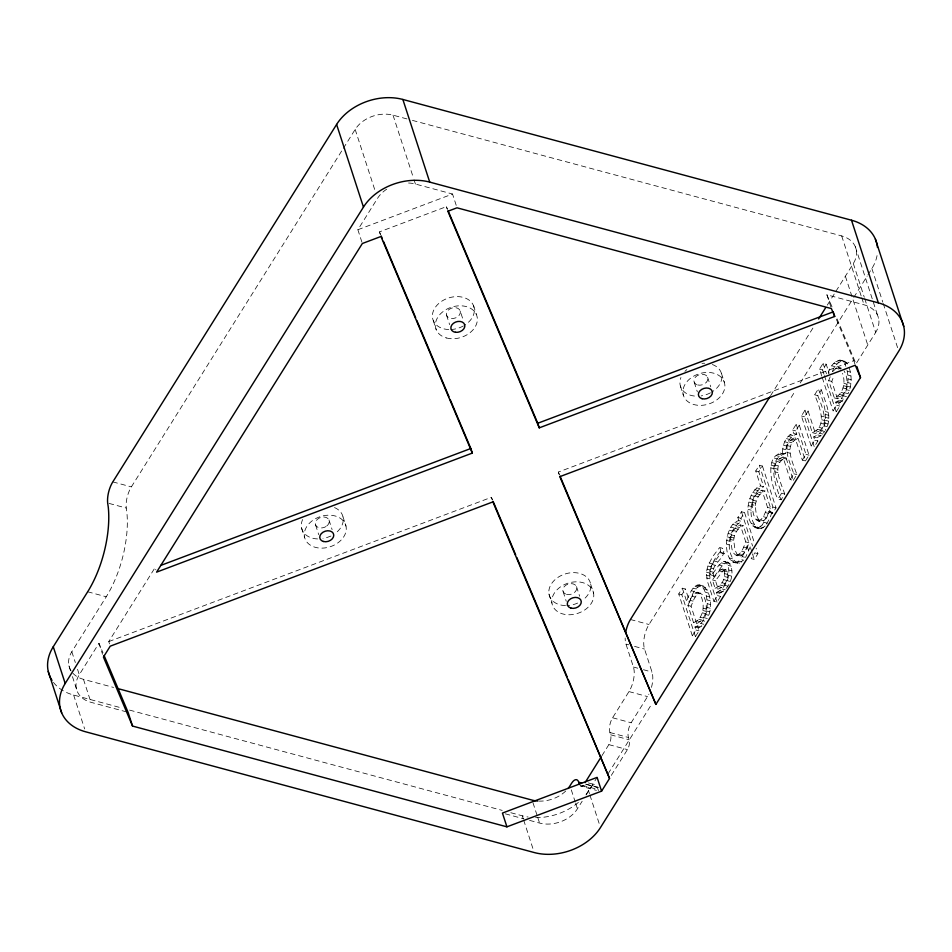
<?xml version="1.0" encoding="UTF-8"?>
<svg xmlns="http://www.w3.org/2000/svg" width="952" height="952" viewBox="0 0 952 952"><rect width="100%" height="100%" fill="white"/><g stroke="black" fill="none" stroke-linecap="round" stroke-linejoin="round"><path stroke-width="0.71" stroke-dasharray="4.76 3.57" d="M796.764 434.231L793.671 433.398L792.588 430.066L796.193 424.294L799.287 425.127L795.682 430.899L796.764 434.231C788.482 436.147 785.709 446.107 785.614 453.58C762.219 450.427 772.096 489.542 777.998 498.967L781.092 499.8L784.71 494.04C781.616 484.187 770.227 463.267 786.078 457.9L793.266 480.367L790.172 479.534L782.984 457.067C767.133 462.434 778.522 483.354 781.616 493.207L777.998 498.967M785.614 453.58C765.396 458.769 776.023 487.793 781.092 499.8M782.52 452.747C782.615 445.286 785.388 435.314 793.671 433.398M713.917 601.343L717.499 595.607L716.463 592.406L719.557 593.239L720.593 596.44L717.011 602.176L713.917 601.343L707.241 580.803L706.408 572.152L707.907 565.976L712.691 556.563L719.676 547.483L722.77 548.316C728.482 557.872 707.848 564.393 714.178 576.674L711.084 575.841C704.754 563.56 725.388 557.039 719.676 547.483M717.011 602.176L710.335 581.636L709.502 572.985L712.215 563.834L715.785 557.396L722.77 548.316M734.527 562.549L738.514 561.252L740.489 559.36L743.583 560.192C721.937 574.937 721.473 524.135 738.859 520.649L741.953 521.482L740.93 518.328L744.547 512.569L741.453 511.736L737.836 517.495L738.859 520.649M737.621 563.382C724.543 554.695 727.328 528.015 741.953 521.482M758.316 527.86L762.231 524.992L765.325 525.825L761.41 528.693C741.632 528.265 745.321 491.482 760.588 485.937L763.683 486.769L758.827 471.823L762.433 466.063L759.339 465.23L755.733 470.99L760.588 485.937M761.41 528.693C745.321 526.194 749.319 491.22 763.683 486.769M694.948 626.975L698.042 627.808L699.042 630.867L695.436 636.638L692.342 635.805L695.948 630.034L694.948 626.975C719.129 619.371 702.647 555.849 686.582 601.212L689.676 602.045C700.386 566.345 717.391 598.772 707.752 617.443M835.701 402.149L838.795 402.982L839.795 406.052L836.189 411.811L833.095 410.978L836.701 405.219L835.701 402.149C848.292 396.722 849.957 379.158 846.268 367.472M844.983 392.867L848.077 393.7C851.731 385.798 852.016 376.552 849.362 368.305M716.463 592.406C727.328 588.122 732.957 570.641 725.483 561.561L723.627 561.537L719.093 565L711.084 575.841M719.557 593.239C730.422 588.955 736.051 571.474 728.577 562.394L725.483 561.561M715.095 588.217C722.211 585.837 727.102 576.174 723.425 569.344L722.223 568.939L719.224 570.843L712.393 579.875L715.095 588.217L718.189 589.05C725.305 586.67 730.196 577.007 726.519 570.177L725.317 569.772L722.318 571.676L715.487 580.708L718.189 589.05M811.175 446L801.417 415.964L805.023 410.193L808.117 411.026L804.511 416.786L814.269 446.833L811.175 446L814.781 440.229L813.698 436.897C832.822 428.697 824.587 402.72 818.268 389.035L821.362 389.868C825.384 402.398 833.464 417.535 825.265 430.292M730.577 539.463C731.041 533.441 734.289 527.063 740.239 524.897L743.333 525.73L748.867 542.747C747.201 548.935 741.56 561.216 733.968 553.552L731.993 549.304L730.577 539.463L733.671 540.296L735.087 550.137L737.062 554.385L739.371 556.075M733.671 540.296C734.135 534.274 737.383 527.896 743.333 525.73M752.282 504.703C752.758 498.681 756.067 492.398 761.969 490.185L765.063 491.018L770.656 508.237L766.479 517.531L763.79 520.78L761.243 521.708C753.139 521.244 752.651 510.843 752.282 504.703L755.376 505.536C755.793 510.915 755.924 518.828 761.243 521.708M755.376 505.536C755.852 499.514 759.161 493.231 765.063 491.018M693.568 622.727C704.539 618.157 705.372 602.949 699.779 593.893L697.447 592.203C691.652 593.179 690.117 600.879 687.939 605.413L693.568 622.727L696.662 623.56C707.633 618.99 708.466 603.782 702.873 594.726L697.447 592.203M830.192 376.754L828.704 380.586L834.321 397.9C843.686 394.164 845.769 381.907 842.52 373.303M834.321 397.9L837.415 398.733C847.946 394.402 849.255 379.884 844.126 370.959M790.172 479.534L793.778 473.775C790.743 463.921 779.319 443.132 795.051 437.67L798.145 438.503L805.44 460.935L802.346 460.102L795.051 437.67M793.266 480.367L796.872 474.608C793.837 464.755 782.413 443.965 798.145 438.503M805.023 410.193L812.306 432.625C828.323 426.341 818.982 405.623 814.662 394.806L818.268 389.035M812.306 432.625L815.4 433.457C831.417 427.174 822.076 406.456 817.756 395.639L821.362 389.868M762.433 466.063L776.035 507.904L772.655 513.295L771.965 512.259L768.871 511.438L766.955 516.972L762.231 524.992M771.965 512.259L770.049 517.805L765.979 524.945M752.02 552.457L750.2 546.865L747.106 546.032L745.107 551.636L740.489 559.36M750.2 546.865L745.547 557.479M828.347 373.612C828.883 365.044 842.068 353.085 845.816 366.33M758.149 520.875L760.696 519.947L763.385 516.698L767.562 507.404L761.969 490.185M736.277 555.242C742.084 554.195 743.619 546.496 745.773 541.914L740.239 524.897M696.662 623.56L691.033 606.234C693.211 601.712 694.746 594.012 700.541 593.037M837.415 398.733L831.798 381.419L833.785 376.314M832.441 371.661C833.881 365.306 843.401 355.572 847.982 364.902L844.888 364.069M71.114 670.958A28.643 21.146 -18 0 1 71.828 651.739L106.243 596.773A71.602 31.928 -74.9 0 0 126.842 512.176L126.235 508.035A17.898 7.985 -74.9 0 1 131.376 486.877L342.565 149.583M343.351 148.322L355.167 129.436A28.643 21.146 -18 0 1 393.033 115.168L410.229 119.797M126.64 711.906L90.94 702.302A28.643 21.146 -18 0 1 79.29 674.694L98.96 643.29L102.947 652.751M361.903 242.117L357.881 229.73L377.539 198.314A28.643 21.146 -18 0 1 387.416 188.734M109.504 643.885L108.754 641.588L155.105 567.547L155.854 569.843M770.584 395.675L813.103 327.762M827.276 305.128L835.142 292.55M835.927 291.3L853.313 263.525A28.643 21.146 -18 0 0 841.675 235.929L411.669 120.178M651.466 687.392A17.898 7.985 -74.9 0 0 652.001 672.029L644.54 649.074A17.898 7.985 -74.9 0 1 649.002 624.5L795.491 390.546M800.216 382.99L852.98 298.714M853.765 297.464L867.153 276.08M867.938 274.819L871.877 268.524A50.123 37.009 -18 0 0 877.363 253.613M692.342 635.805L678.74 593.965L682.346 588.193L685.44 589.026L689.676 602.045M821.766 376.111L819.493 369.138L823.111 363.378L826.205 364.211L829.156 373.327M695.436 636.638L681.834 594.798L685.44 589.026M823.956 374.16L822.587 369.971L826.205 364.211M601.95 755.674L608.863 744.631A7.164 3.189 -74.9 0 0 610.648 734.801L609.911 732.516A10.734 4.784 -74.9 0 1 612.588 717.772L628.974 691.592A17.898 7.985 -74.9 0 0 633.437 667.031L625.976 644.076A17.898 7.985 -74.9 0 1 625.167 637.995M586.087 794.361A50.123 37.009 -18 0 0 588.538 790.826L590.18 788.208A10.734 4.784 -74.9 0 1 597.332 787.244L598.082 789.541A7.164 3.189 -74.9 0 0 598.582 790.541M611.303 775.392L627.428 749.629A7.164 3.189 -74.9 0 0 629.224 739.799L628.475 737.514A10.734 4.784 -74.9 0 1 631.152 722.77L647.538 696.59A17.898 7.985 -74.9 0 0 648.907 694.139M529.574 820.374L539.582 823.063A28.643 21.146 -18 0 0 577.436 808.783L582.16 801.251M586.087 794.968L597.106 777.379M864.725 298.666L875.697 332.403L856.026 363.819L836.618 317.813M772.655 513.295L769.561 512.462L772.941 507.071L759.339 465.23M802.346 460.102L805.951 454.33L796.193 424.294M608.042 773.845L652.037 703.576M805.44 460.935L809.045 455.163L799.287 425.127M815.709 444.524L817.875 441.062L816.792 437.73L813.698 436.897M757.899 553.683L754.805 552.85L751.199 558.61L754.293 559.443L757.899 553.683L756.126 548.197M714.178 576.674L722.187 565.833L726.721 562.37L728.577 562.394M816.792 437.73L820.969 435.778L824.658 431.506L821.564 430.673M832.893 371.435L836.927 367.496L841.294 368.222L836.927 367.496M838.795 402.982L844.472 399.423M698.042 627.808L701.862 625.999L698.768 625.167M840.021 368.329L838.712 369.031L835.618 368.198M357.881 229.73L452.533 194.03L456.567 206.429M380.205 234.192L379.455 231.895L446.393 206.655L447.535 209.38M108.754 641.588L491.399 497.301L492.565 500.038M559.086 474.358L558.336 472.061L853.801 360.653L835.511 317.278M330.963 536.035L325.715 537.999A21.48 15.863 -18 0 1 322.978 538.594M408.551 183.022A28.643 21.146 -18 0 1 415.405 184.034L452.533 194.03M830.953 307.198L826.919 294.811L864.047 304.807A28.643 21.146 -18 0 1 875.697 332.403M839.664 359.963L844.662 361.308M837.808 360.284L840.902 361.117M843.317 361.784L846.411 362.617M835.832 361.403L838.926 362.236M833.857 363.283L836.951 364.116M831.988 365.854L835.082 366.687M847.292 371.268L850.386 372.101M847.875 375.1L850.969 375.933M819.493 369.138L822.587 369.971M848.053 378.896L851.147 379.729M847.839 382.609L850.933 383.442M843.936 383.347L847.03 384.18M828.704 380.586L831.798 381.419M847.256 386.167L850.35 387M843.639 385.691L846.733 386.524M843.056 387.964L846.149 388.797M846.28 389.63L849.374 390.463M840.973 392.343L844.067 393.176M839.474 394.402L842.568 395.235M843.389 395.818L846.483 396.651M837.819 396.02L840.913 396.853M841.378 398.59L843.436 399.15M839.521 400.352L842.615 401.185M814.662 394.806L817.756 395.639M837.701 401.458L840.794 402.291M836.701 405.219L839.795 406.052M825.384 411.55L828.478 412.383M825.765 414.513L828.859 415.346M821.374 416.072L824.468 416.905M825.789 417.428L828.883 418.261M825.479 420.32L828.573 421.153M821.707 419.737L824.801 420.57M801.417 415.964L804.511 416.786M824.872 423.128L827.966 423.961M821.064 423.342L824.158 424.175M823.992 425.806L827.086 426.639M819.053 427.365L822.147 428.198M817.601 429.281L820.695 430.114M815.888 430.816L818.982 431.649M819.72 433.208L822.814 434.041M817.875 434.945L820.969 435.778M792.588 430.066L795.682 430.899M814.781 440.229L817.875 441.062M789.851 434.814L792.945 435.647M788.125 436.325L791.219 437.158M791.719 439.05L794.813 439.883M786.435 438.61L789.529 439.443M790.208 440.288L793.302 441.121M788.922 441.954L792.016 442.787M784.745 441.776L787.839 442.609M787.173 445.524L790.267 446.357M783.46 445.203L786.554 446.036M786.59 448.856L789.684 449.689M805.951 454.33L809.045 455.163M782.687 448.868L785.781 449.701M787.006 452.39L790.101 453.223M780.176 453.081L783.27 453.914M778.082 453.973L781.176 454.806M782.984 457.067L786.078 457.9M776.13 455.568L779.224 456.401M783.294 458.233L786.388 459.066M779.45 458.531L782.544 459.364M774.273 458.043L777.367 458.876M777.986 459.78L781.08 460.613M776.761 461.387L779.855 462.22M771.953 462.672L775.047 463.505M774.999 464.969L778.093 465.802M771.144 465.147L774.238 465.98M774.428 468.301L777.522 469.134M793.778 473.775L796.872 474.608M770.608 467.777L773.702 468.61M774.833 471.823L777.927 472.656M755.733 470.99L758.827 471.823M781.616 493.207L784.71 494.04M756.709 487.817L759.803 488.65M754.734 489.673L757.828 490.506M758.447 492.113L761.541 492.946M752.734 492.446L755.828 493.279M756.709 493.779L759.803 494.612M755.138 495.909L758.232 496.742M751.092 495.445L754.186 496.278M749.819 498.646L752.913 499.479M753.127 500.181L756.221 501.014M772.941 507.071L776.035 507.904M752.568 502.406L755.662 503.239M748.903 502.049L751.997 502.882M767.562 507.404L770.656 508.237M748.332 505.655L751.426 506.488M765.575 512.592L768.669 513.425M748.141 509.356L751.235 510.189M763.385 516.698L766.479 517.531M760.696 519.947L763.79 520.78M755.817 519.233L758.911 520.066M756.959 520.411L760.053 521.244M764.17 522.339L767.264 523.172M737.836 517.495L740.93 518.328M751.211 523.529L754.305 524.362M760.279 526.837L763.373 527.67M752.711 525.909L755.805 526.742M754.412 527.42L759.41 528.895M734.956 522.577L738.05 523.41M732.957 524.457L736.051 525.29M736.729 526.777L739.823 527.61M731.005 527.146L734.099 527.979M735.039 528.384L738.133 529.217M733.457 530.55L736.551 531.383M729.351 530.193L732.445 531.026M728.054 533.418L731.148 534.25M731.422 534.881L734.516 535.714M730.85 537.142L733.944 537.975M727.138 536.821L730.232 537.654M745.773 541.914L748.867 542.747M726.578 540.427L729.672 541.248M743.774 547.114L746.868 547.947M726.4 544.08L729.494 544.913M741.572 551.16L744.666 551.993M738.847 554.409L741.941 555.242M737.55 555.135L740.644 555.968M742.453 556.646L744.523 557.206M721.354 552.624L724.448 553.457M721.14 552.957L724.234 553.79M729.399 557.991L732.493 558.824M738.514 561.252L741.608 562.085M730.91 560.407L734.004 561.24M736.527 562.311L739.621 563.144M732.623 561.918L735.717 562.751M723.627 561.537L726.721 562.37M726.971 562.858L730.065 563.691M721.378 562.834L724.472 563.667M714.155 561.002L717.249 561.835M728.149 565.369L731.243 566.202M719.093 565L722.187 565.833M709.121 563.001L712.215 563.834M712.167 564.488L715.261 565.321M728.875 570.034L731.969 570.867M722.223 568.939L726.519 570.177M707.907 565.976L711.001 566.809M720.795 569.522L723.889 570.355M724.317 570.998L727.411 571.831M710.751 567.999L713.845 568.832M719.224 570.843L722.318 571.676M724.793 573.675L727.887 574.508M706.967 569.106L710.061 569.939M728.482 575.294L731.576 576.127M710.216 571.402L713.31 572.235M724.543 576.555L727.637 577.388M706.408 572.152L709.502 572.985M710.763 574.877L713.857 575.71M723.591 579.578L726.685 580.411M727.031 580.601L730.124 581.434M706.253 575.091L709.347 575.924M706.539 577.959L709.633 578.792M712.393 579.875L715.487 580.708M721.937 582.719L725.031 583.552M724.746 585.313L727.84 586.146M720.236 585.052L723.33 585.885M718.522 586.611L721.616 587.443M722.116 588.943L725.21 589.776M698.911 584.79L703.909 586.123M719.914 590.823L723.008 591.656M697.054 585.099L700.148 585.932M702.564 586.611L705.658 587.443M718.058 591.799L721.152 592.632M695.079 586.23L698.173 587.063M704.135 588.883L707.229 589.716M693.104 588.11L696.198 588.943M705.515 592.287L708.609 593.12M717.499 595.607L720.593 596.44M691.235 590.68L694.329 591.513M696.174 592.311L699.268 593.144M694.853 593.013L697.947 593.846M706.539 596.083L709.633 596.916M707.122 599.915L710.216 600.748M692.14 596.25L695.234 597.082M678.74 593.965L681.834 594.798M707.3 603.711L710.394 604.544M689.938 600.295L693.032 601.128M707.086 607.424L710.18 608.257M703.183 608.161L706.277 608.994M687.939 605.413L691.033 606.234M706.491 610.994L709.585 611.827M702.885 610.506L705.979 611.339M702.29 612.791L705.384 613.623M705.527 614.445L708.621 615.278M704.23 617.693L707.324 618.526M700.22 617.17L703.314 618.003M698.72 619.216L701.814 620.049M702.624 620.633L704.694 621.192M697.066 620.835L700.16 621.668M700.612 623.417L703.707 624.25M696.947 626.285L700.041 627.118M695.948 630.034L699.042 630.867M630.438 619.502L649.002 624.5M112.812 481.89L131.376 486.877M109.087 503.418L126.235 508.035M625.976 644.076L628.832 644.837M634.544 646.384L644.54 649.074M633.437 667.031L637.721 668.185M643.433 669.72L652.001 672.029M628.974 691.592L647.538 696.59M612.588 717.772L631.152 722.77M87.679 591.775L106.243 596.773M609.911 732.516L628.475 737.514M610.648 734.801L629.224 739.799M608.863 744.631L627.428 749.629M588.419 782.925L595.559 784.853M585.908 784.162L597.332 787.244M598.57 787.744L584.29 783.901A7.164 3.189 -74.9 0 1 580.708 786.138L596.416 790.362M582.374 785.305L598.082 789.541M580.184 785.519L590.18 788.208M72.852 673.207A28.643 21.146 -18 0 0 83.478 679.335L113.574 687.439M53.443 682.394A50.123 37.009 -18 0 0 73.637 695.043L122.38 708.157M129.543 710.097L502.216 810.402M510.819 812.722L522.279 815.804A50.123 37.009 -18 0 0 528.134 817.018M505.298 813.829L523.862 818.827M838.2 367.389L840.545 369.067M768.871 511.438L769.561 512.462M826.919 294.811L832.06 306.984M558.336 472.061L559.49 474.786M379.455 231.895L380.61 234.62M871.877 268.524L882.802 302.153M883.254 303.545L897.819 348.373M855.336 246.77L878.553 318.277M853.313 263.525L864.273 297.262M841.675 235.929L861.31 296.37M861.762 297.774L864.047 304.807M845.376 276.211L867.76 345.076M853.801 360.653L854.92 364.092M823.111 363.378L826.491 373.791M824.408 375.552L836.189 411.811M822.219 377.516L833.095 410.978M808.117 411.026L815.4 433.457M721.461 373.47L724.436 382.656A21.48 15.863 -18 0 1 697.399 405.231A21.48 15.863 -18 0 1 689.831 378.813A21.48 15.863 -18 0 1 724.436 382.656M707.598 377.194L710.739 386.833M744.547 512.569L754.341 542.723M741.453 511.736L752.58 545.996M752.473 553.85L754.293 559.443M694.21 382.24L697.352 391.879M747.106 546.032L748.927 551.625M680.359 385.953L683.346 395.139M682.346 588.193L686.582 601.212M590.668 584.254L593.643 593.441A21.48 15.863 -18 0 1 564.548 614.361A21.48 15.863 -18 0 1 560.181 587.087A21.48 15.863 -18 0 1 593.643 593.441M576.507 586.587L579.637 596.226M446.393 206.655L447.142 208.952M473.442 305.461L476.428 314.648M563.12 591.632L566.25 601.283M460.268 311.149A7.164 5.284 -18 0 1 451.022 318.503A7.164 5.284 -18 0 1 448.844 309.602A7.164 5.284 -18 0 1 460.268 311.149L463.41 320.8M548.947 593.965L551.934 603.152M393.033 115.168L413.584 178.417M414.037 179.821L415.405 184.034M446.5 315.017L449.63 324.656M588.538 790.826L589.466 793.647M589.919 795.063L599.558 824.729M491.399 497.301L492.148 499.598M433.327 320.705L436.313 329.892M571.295 789.874L575.246 802.036M575.686 803.381L577.436 808.783M355.167 129.436L375.267 191.292M532.989 802.798L537.38 816.304M537.82 817.661L539.582 823.063M522.279 815.804L523.207 818.637M523.659 820.041L533.298 849.719M343.006 516.936L345.993 526.123A21.48 15.863 -18 0 1 317.873 547.876A21.48 15.863 -18 0 1 311.935 520.994A21.48 15.863 -18 0 1 345.993 526.123M328.975 519.959L332.105 529.598M315.588 525.004L318.718 534.655M301.558 528.027L304.545 537.214M98.96 643.29L102.542 654.31M83.478 679.335L90.94 702.302M71.828 651.739L75.339 662.544M77.54 669.292L79.29 674.694M68.972 665.864L70.722 671.267M72.447 676.598L77.267 691.449M73.637 695.043L84.657 728.946M565.5 605.591A21.48 15.863 -18 0 1 550.673 585.099A21.48 15.863 -18 0 1 582.41 574.377A21.48 15.863 -18 0 1 583.481 599.51M577.638 603.068A21.48 15.863 -18 0 1 566.845 605.579M448.761 329.547A21.48 15.863 -18 0 1 434.79 308.139A21.48 15.863 -18 0 1 467.634 299.178A21.48 15.863 -18 0 1 464.6 325.227M463.422 325.929A21.48 15.863 -18 0 1 450.106 329.559M334.509 507.583A21.48 15.863 -18 0 1 335.616 533.156M317.528 538.939A21.48 15.863 -18 0 1 302.617 519.53M578.399 802.381A50.123 37.009 -18 0 1 535.524 817.613M565.738 791.017A28.643 21.146 -18 0 1 538.975 801.108M712.346 364.509A21.48 15.863 -18 0 1 711.644 392.153M710.454 392.831A21.48 15.863 -18 0 1 701.184 395.889M694.424 396.044A21.48 15.863 -18 0 1 680.93 377.492M684.928 371.411A21.48 15.863 -18 0 1 686.856 369.626M702.005 363.367A21.48 15.863 -18 0 1 704.73 363.236M326 526.539L324.346 527.36A7.164 5.284 -18 0 1 315.35 522.707A7.164 5.284 -18 0 1 326.084 517.412A7.164 5.284 -18 0 1 326 526.539M446.595 337.996A21.48 15.863 -18 0 0 477.357 318.694A21.48 15.863 -18 0 0 445.143 310.126A21.48 15.863 -18 0 0 446.595 337.996M566.535 594.346A7.164 5.284 -18 0 0 576.805 587.931A7.164 5.284 -18 0 0 566.083 585.052A7.164 5.284 -18 0 0 566.535 594.346M697.637 384.953A7.164 5.284 -18 0 0 707.907 378.539A7.164 5.284 -18 0 0 697.185 375.659A7.164 5.284 -18 0 0 697.637 384.953"/><path stroke-width="1.43" d="M877.458 247.425A50.123 37.009 -18 0 0 851.504 220.221L402.863 99.46A50.123 37.009 -18 0 0 336.603 124.45L112.812 481.89A17.898 7.985 -74.9 0 0 107.659 503.037L108.278 507.178A71.602 31.928 -74.9 0 1 87.679 591.775L53.264 646.741A50.123 37.009 -18 0 0 52.015 680.371M65.2 683.476L363.462 207.096A50.123 37.009 -18 0 1 429.721 182.106L878.363 302.867A50.123 37.009 -18 0 1 898.736 351.181L600.474 827.55A50.123 37.009 -18 0 1 534.215 852.54L85.573 731.779A50.123 37.009 -18 0 1 65.2 683.476L53.264 646.741M769.799 396.925L630.438 619.502A17.898 7.985 -74.9 0 0 625.738 632.128M818.613 318.956L825.693 307.639M585.052 782.663L601.188 756.899M609.542 778.438L492.898 501.894L110.242 646.17L103.435 657.058L132.542 726.067L506.928 826.836L601.581 791.148L609.542 778.438L568.201 679.383M860.501 377.587L855.289 365.235L559.824 476.654L655.892 704.397L860.501 377.587L856.919 366.568M160.674 565.452L470.823 448.499L450.141 399.459M539.248 427.853L537.749 423.259L833.226 311.851L834.714 316.445L539.248 427.853L447.88 211.249L457.008 207.81L831.393 308.579L834.714 316.445M472.311 453.092L156.592 572.14L362.355 243.498L380.955 236.489L472.311 453.092L470.823 448.499M568.058 788.506A28.643 21.146 -18 0 0 569.974 785.828L571.616 783.21A10.734 4.784 -74.9 0 1 578.768 782.246L581.624 783.008M117.881 688.593L532.12 800.108A28.643 21.146 -18 0 0 537.785 801.048M448.118 210.749L537.749 423.259M560.062 476.155L655.892 704.397M381.181 235.977L382.335 238.702M383.477 241.427L415.655 317.718M416.809 320.443L448.987 396.734M493.136 501.406L515.651 554.802M516.817 557.539L567.047 676.646M104.089 655.464L128.068 712.286L132.542 726.067M875.412 239.202L903.745 326.453M851.504 220.221L878.363 302.867M402.863 99.46L429.721 182.106M601.581 791.148L597.106 777.379L502.442 813.067L506.928 826.836M578.768 782.246L579.518 784.543M336.603 124.45L363.462 207.096M48.254 671.457L61.666 712.798M571.01 608.126A7.164 5.284 -18 0 0 581.279 601.712A7.164 5.284 -18 0 0 570.569 598.832A7.164 5.284 -18 0 0 571.01 608.126M323.478 541.498A7.164 5.284 -18 0 0 333.759 535.083A7.164 5.284 -18 0 0 323.037 532.192A7.164 5.284 -18 0 0 323.478 541.498M455.508 332.284A7.164 5.284 -18 0 0 464.743 324.93A7.164 5.284 -18 0 0 453.33 323.371A7.164 5.284 -18 0 0 455.508 332.284M702.112 398.721A7.164 5.284 -18 0 0 712.382 392.319A7.164 5.284 -18 0 0 701.66 389.428A7.164 5.284 -18 0 0 702.112 398.721"/></g></svg>
